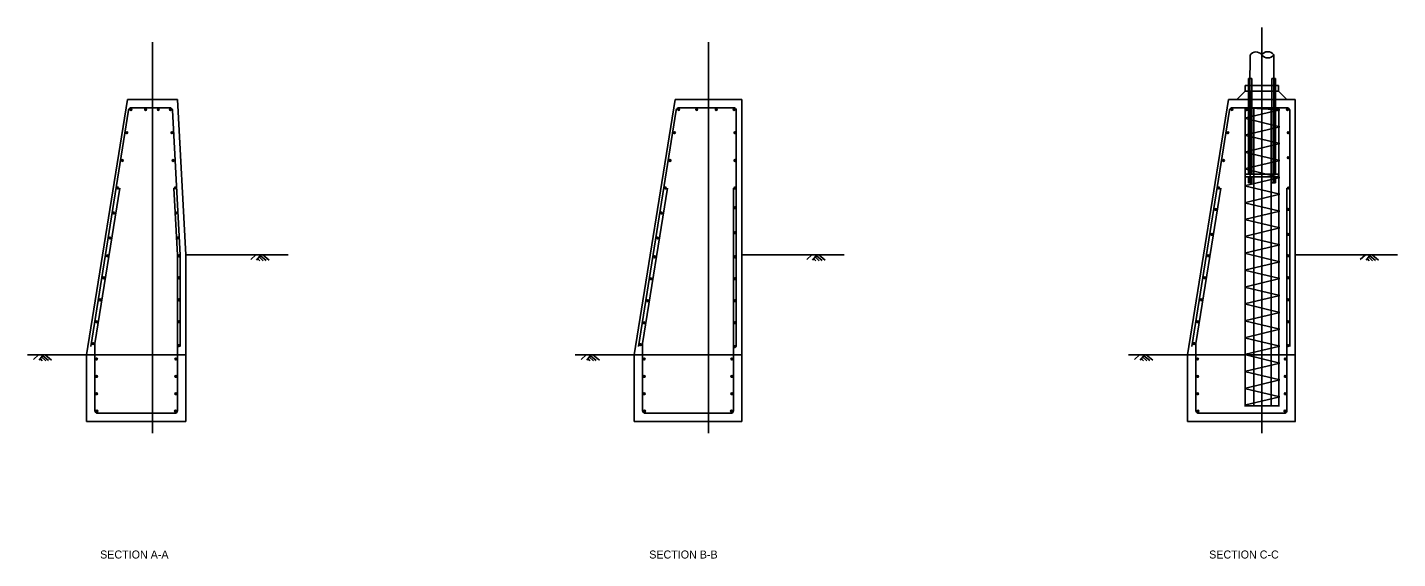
# Model space of a CAD drawing. Extents: x -1473.9 to -1396.7, y 508.3 to 524.3.
# Drawn here: x -1473.85 to -1432.77, y 508.33 to 524.26 of the extents above; entities that cross this region are included whole.
import ezdxf

# ---------------------------------------------------------------- set-up
doc = ezdxf.new("R2010")
doc.units = 0
for name, color, linetype in [('str_Center-Line-A', 7, 'Continuous'), ('str_Concrete-A', 7, 'Continuous'), ('str_Grades-Finish-Grade-A', 7, 'Continuous'), ('str_Reinforcement-A', 7, 'Continuous'), ('str_Reinforcement-E', 7, 'Continuous'), ('str_Reinforcement-K', 7, 'Continuous'), ('str_Text-A', 7, 'Continuous')]:
    doc.layers.add(name, color=color, linetype=linetype)

msp = doc.modelspace()

# ---------------------------------------------------------------- linework, layer by layer
at = {"layer": 'str_Center-Line-A'}
for p, q in [((-1436.838, 512.086), (-1436.838, 524.261)), ((-1470.103, 512.089), (-1470.103, 523.814)), ((-1453.432, 512.089), (-1453.432, 523.814)), ((-1437.194, 522.352), (-1437.194, 519.602)), ((-1436.487, 522.352), (-1436.487, 519.602))]:
    msp.add_line(p, q, dxfattribs=at)
at = {"layer": 'str_Concrete-A'}
for p, q in [((-1437.341, 522.352), (-1437.591, 522.102)), ((-1436.341, 522.352), (-1436.091, 522.102)), ((-1472.08, 514.436), (-1470.853, 522.102)), ((-1469.353, 522.102), (-1470.853, 522.102)), ((-1469.103, 517.436), (-1469.353, 522.102)), ((-1455.659, 514.436), (-1454.432, 522.102)), ((-1452.432, 522.102), (-1454.432, 522.102)), ((-1452.432, 522.102), (-1452.432, 517.436)), ((-1439.067, 514.436), (-1437.841, 522.102)), ((-1435.841, 522.102), (-1437.841, 522.102)), ((-1435.841, 522.102), (-1435.841, 517.436)), ((-1469.103, 517.436), (-1469.103, 514.439)), ((-1452.432, 517.436), (-1452.432, 514.439)), ((-1435.841, 517.436), (-1435.841, 514.439)), ((-1472.08, 512.436), (-1472.08, 514.436)), ((-1469.103, 512.439), (-1469.103, 514.439)), ((-1455.659, 512.436), (-1455.659, 514.436)), ((-1452.432, 512.439), (-1452.432, 514.439)), ((-1439.067, 512.436), (-1439.067, 514.436)), ((-1435.841, 512.439), (-1435.841, 514.439)), ((-1472.08, 512.436), (-1469.103, 512.436)), ((-1455.659, 512.436), (-1452.43, 512.436)), ((-1439.067, 512.436), (-1435.838, 512.436))]:
    msp.add_line(p, q, dxfattribs=at)
at = {"layer": 'str_Grades-Finish-Grade-A'}
for p, q in [((-1469.103, 517.436), (-1466.035, 517.436)), ((-1467.001, 517.436), (-1467.153, 517.301)), ((-1467.153, 517.436), (-1466.086, 517.436)), ((-1466.856, 517.435), (-1466.982, 517.276)), ((-1466.942, 517.321), (-1466.887, 517.254)), ((-1466.9, 517.367), (-1466.783, 517.26)), ((-1466.869, 517.411), (-1466.697, 517.27)), ((-1466.798, 517.435), (-1466.606, 517.276)), ((-1452.432, 517.436), (-1449.364, 517.436)), ((-1450.33, 517.436), (-1450.482, 517.301)), ((-1450.482, 517.436), (-1449.415, 517.436)), ((-1450.185, 517.435), (-1450.311, 517.276)), ((-1450.271, 517.321), (-1450.216, 517.254)), ((-1450.229, 517.367), (-1450.112, 517.26)), ((-1450.198, 517.411), (-1450.026, 517.27)), ((-1450.127, 517.435), (-1449.935, 517.276)), ((-1435.841, 517.436), (-1432.772, 517.436)), ((-1433.738, 517.436), (-1433.89, 517.301)), ((-1433.89, 517.436), (-1432.823, 517.436)), ((-1433.594, 517.435), (-1433.719, 517.276)), ((-1433.679, 517.321), (-1433.624, 517.254)), ((-1433.638, 517.367), (-1433.52, 517.26)), ((-1433.606, 517.411), (-1433.434, 517.27)), ((-1433.535, 517.435), (-1433.343, 517.276)), ((-1469.103, 514.436), (-1473.854, 514.436)), ((-1473.522, 514.436), (-1473.674, 514.301)), ((-1473.674, 514.436), (-1472.607, 514.436)), ((-1473.377, 514.435), (-1473.503, 514.276)), ((-1473.421, 514.367), (-1473.304, 514.26)), ((-1473.39, 514.411), (-1473.218, 514.27)), ((-1473.319, 514.435), (-1473.127, 514.276)), ((-1452.432, 514.436), (-1457.433, 514.436)), ((-1457.1, 514.436), (-1457.253, 514.301)), ((-1457.253, 514.436), (-1456.186, 514.436)), ((-1456.956, 514.435), (-1457.082, 514.276)), ((-1457, 514.367), (-1456.883, 514.26)), ((-1456.969, 514.411), (-1456.797, 514.27)), ((-1456.898, 514.435), (-1456.706, 514.276)), ((-1435.841, 514.436), (-1440.842, 514.436)), ((-1440.509, 514.436), (-1440.661, 514.301)), ((-1440.661, 514.436), (-1439.594, 514.436)), ((-1440.365, 514.435), (-1440.49, 514.276)), ((-1440.409, 514.367), (-1440.291, 514.26)), ((-1440.377, 514.411), (-1440.205, 514.27)), ((-1440.306, 514.435), (-1440.114, 514.276)), ((-1473.463, 514.321), (-1473.408, 514.254)), ((-1457.042, 514.321), (-1456.987, 514.254)), ((-1440.45, 514.321), (-1440.395, 514.254))]:
    msp.add_line(p, q, dxfattribs=at)
at = {"layer": 'str_Reinforcement-A'}
for centre, radius in [((-1470.75, 521.797), 0.0261), ((-1470.75, 521.797), 0.0194), ((-1470.75, 521.797), 0.00971), ((-1470.311, 521.797), 0.0261), ((-1470.311, 521.797), 0.0194), ((-1470.311, 521.797), 0.00971), ((-1469.927, 521.797), 0.0261), ((-1469.927, 521.797), 0.0194), ((-1469.927, 521.797), 0.00971), ((-1469.565, 521.797), 0.0261), ((-1469.565, 521.797), 0.0194), ((-1469.565, 521.797), 0.00971), ((-1454.329, 521.797), 0.0261), ((-1454.329, 521.797), 0.0194), ((-1454.329, 521.797), 0.00971), ((-1453.789, 521.797), 0.0261), ((-1453.789, 521.797), 0.0194), ((-1453.789, 521.797), 0.00971), ((-1453.201, 521.797), 0.0261), ((-1453.201, 521.797), 0.0194), ((-1453.201, 521.797), 0.00971), ((-1452.664, 521.797), 0.0261), ((-1452.664, 521.797), 0.0194), ((-1452.664, 521.797), 0.00971), ((-1437.737, 521.797), 0.0261), ((-1437.737, 521.797), 0.0194), ((-1437.737, 521.797), 0.00971), ((-1437.299, 521.797), 0.0261), ((-1437.299, 521.797), 0.0194), ((-1437.299, 521.797), 0.00971), ((-1436.385, 521.797), 0.0261), ((-1436.385, 521.797), 0.0194), ((-1436.385, 521.797), 0.00971), ((-1436.072, 521.797), 0.0261), ((-1436.072, 521.797), 0.0194), ((-1436.072, 521.797), 0.00971), ((-1470.873, 521.102), 0.0261), ((-1470.873, 521.102), 0.0194), ((-1470.873, 521.102), 0.00971), ((-1469.522, 521.102), 0.0261), ((-1469.522, 521.102), 0.0194), ((-1469.522, 521.102), 0.00971), ((-1454.452, 521.102), 0.0261), ((-1454.452, 521.102), 0.0194), ((-1454.452, 521.102), 0.00971), ((-1452.642, 521.102), 0.0261), ((-1452.642, 521.102), 0.0194), ((-1452.642, 521.102), 0.00971), ((-1437.86, 521.102), 0.0261), ((-1437.86, 521.102), 0.0194), ((-1437.86, 521.102), 0.00971), ((-1436.05, 521.102), 0.0261), ((-1436.05, 521.102), 0.0194), ((-1436.05, 521.102), 0.00971), ((-1471.008, 520.269), 0.0261), ((-1471.008, 520.269), 0.0194), ((-1471.008, 520.269), 0.00971), ((-1469.484, 520.269), 0.0261), ((-1469.484, 520.269), 0.0194), ((-1469.484, 520.269), 0.00971), ((-1454.584, 520.269), 0.0261), ((-1454.584, 520.269), 0.0194), ((-1454.584, 520.269), 0.00971), ((-1452.642, 520.269), 0.0261), ((-1452.642, 520.269), 0.0194), ((-1452.642, 520.269), 0.00971), ((-1437.993, 520.269), 0.0261), ((-1437.993, 520.269), 0.0194), ((-1437.993, 520.269), 0.00971), ((-1436.05, 520.352), 0.0261), ((-1436.05, 520.352), 0.0194), ((-1436.05, 520.352), 0.00971), ((-1471.145, 519.444), 0.0261), ((-1471.145, 519.444), 0.0194), ((-1471.145, 519.444), 0.00971), ((-1469.42, 519.445), 0.0261), ((-1469.42, 519.445), 0.0194), ((-1469.42, 519.445), 0.00971), ((-1454.724, 519.444), 0.0261), ((-1454.724, 519.444), 0.0194), ((-1454.724, 519.444), 0.00971), ((-1452.64, 519.444), 0.0261), ((-1452.64, 519.444), 0.0194), ((-1452.64, 519.444), 0.00971), ((-1438.132, 519.444), 0.0261), ((-1438.132, 519.444), 0.0194), ((-1438.132, 519.444), 0.00971), ((-1436.049, 519.444), 0.0261), ((-1436.049, 519.444), 0.0194), ((-1436.049, 519.444), 0.00971), ((-1452.642, 518.852), 0.0261), ((-1452.642, 518.852), 0.0194), ((-1471.266, 518.694), 0.0261), ((-1471.266, 518.694), 0.0194), ((-1471.266, 518.694), 0.00971), ((-1469.38, 518.694), 0.0261), ((-1469.38, 518.694), 0.0194), ((-1469.38, 518.694), 0.00971), ((-1454.845, 518.694), 0.0261), ((-1454.845, 518.694), 0.0194), ((-1454.845, 518.694), 0.00971), ((-1452.642, 518.852), 0.00971), ((-1438.227, 518.8), 0.0261), ((-1438.227, 518.8), 0.0194), ((-1438.227, 518.8), 0.00971), ((-1436.05, 518.8), 0.0261), ((-1436.05, 518.8), 0.0194), ((-1436.05, 518.8), 0.00971), ((-1452.642, 518.102), 0.0261), ((-1452.642, 518.102), 0.0194), ((-1452.642, 518.102), 0.00971), ((-1438.341, 518.05), 0.0261), ((-1438.341, 518.05), 0.0194), ((-1438.341, 518.05), 0.00971), ((-1436.05, 518.05), 0.0261), ((-1436.05, 518.05), 0.0194), ((-1436.05, 518.05), 0.00971), ((-1471.379, 517.944), 0.0261), ((-1471.379, 517.944), 0.0194), ((-1471.379, 517.944), 0.00971), ((-1469.347, 517.944), 0.0261), ((-1469.347, 517.944), 0.0194), ((-1469.347, 517.944), 0.00971), ((-1454.958, 517.944), 0.0261), ((-1454.958, 517.944), 0.0194), ((-1454.958, 517.944), 0.00971), ((-1471.459, 517.409), 0.0261), ((-1471.459, 517.409), 0.0194), ((-1471.459, 517.409), 0.00971), ((-1469.313, 517.409), 0.0261), ((-1469.313, 517.409), 0.0194), ((-1469.313, 517.409), 0.00971), ((-1455.05, 517.379), 0.0261), ((-1455.05, 517.379), 0.0194), ((-1455.05, 517.379), 0.00971), ((-1452.642, 517.379), 0.0261), ((-1452.642, 517.379), 0.0194), ((-1452.642, 517.379), 0.00971), ((-1438.449, 517.41), 0.0261), ((-1438.449, 517.41), 0.0194), ((-1438.449, 517.41), 0.00971), ((-1436.05, 517.41), 0.0261), ((-1436.05, 517.41), 0.0194), ((-1436.05, 517.41), 0.00971), ((-1471.565, 516.749), 0.0261), ((-1471.565, 516.749), 0.0194), ((-1471.565, 516.749), 0.00971), ((-1469.313, 516.749), 0.0261), ((-1469.313, 516.749), 0.0194), ((-1469.313, 516.749), 0.00971), ((-1455.156, 516.72), 0.0261), ((-1455.156, 516.72), 0.0194), ((-1455.156, 516.72), 0.00971), ((-1452.642, 516.72), 0.0261), ((-1452.642, 516.72), 0.0194), ((-1452.642, 516.72), 0.00971), ((-1438.555, 516.751), 0.0261), ((-1438.555, 516.751), 0.0194), ((-1438.555, 516.751), 0.00971), ((-1436.05, 516.751), 0.0261), ((-1436.05, 516.751), 0.0194), ((-1436.05, 516.751), 0.00971), ((-1471.67, 516.089), 0.0261), ((-1471.67, 516.089), 0.0194), ((-1471.67, 516.089), 0.00971), ((-1469.313, 516.089), 0.0261), ((-1469.313, 516.089), 0.0194), ((-1469.313, 516.089), 0.00971), ((-1455.261, 516.06), 0.0261), ((-1455.261, 516.06), 0.0194), ((-1455.261, 516.06), 0.00971), ((-1452.642, 516.06), 0.0261), ((-1452.642, 516.06), 0.0194), ((-1452.642, 516.06), 0.00971), ((-1438.66, 516.091), 0.0261), ((-1438.66, 516.091), 0.0194), ((-1438.66, 516.091), 0.00971), ((-1436.05, 516.091), 0.0261), ((-1436.05, 516.091), 0.0194), ((-1436.05, 516.091), 0.00971), ((-1471.776, 515.43), 0.0261), ((-1471.776, 515.43), 0.0194), ((-1471.776, 515.43), 0.00971), ((-1469.313, 515.43), 0.0261), ((-1469.313, 515.43), 0.0194), ((-1469.313, 515.43), 0.00971), ((-1455.367, 515.401), 0.0261), ((-1455.367, 515.401), 0.0194), ((-1455.367, 515.401), 0.00971), ((-1452.642, 515.401), 0.0261), ((-1452.642, 515.401), 0.0194), ((-1452.642, 515.401), 0.00971), ((-1438.766, 515.432), 0.0261), ((-1438.766, 515.432), 0.0194), ((-1438.766, 515.432), 0.00971), ((-1436.05, 515.432), 0.0261), ((-1436.05, 515.432), 0.0194), ((-1436.05, 515.432), 0.00971), ((-1471.881, 514.775), 0.0261), ((-1471.881, 514.775), 0.0194), ((-1471.881, 514.775), 0.00971), ((-1455.472, 514.746), 0.0261), ((-1455.472, 514.746), 0.0194), ((-1438.87, 514.777), 0.0261), ((-1438.87, 514.777), 0.0194), ((-1438.87, 514.777), 0.00971), ((-1469.313, 514.714), 0.0261), ((-1469.313, 514.714), 0.0194), ((-1469.313, 514.714), 0.00971), ((-1455.472, 514.746), 0.00971), ((-1452.642, 514.684), 0.0261), ((-1452.642, 514.684), 0.0194), ((-1452.642, 514.684), 0.00971), ((-1436.05, 514.715), 0.0261), ((-1436.05, 514.715), 0.0194), ((-1436.05, 514.715), 0.00971), ((-1471.78, 514.313), 0.0261), ((-1471.78, 514.313), 0.0194), ((-1471.78, 514.313), 0.00971), ((-1469.404, 514.313), 0.0261), ((-1469.404, 514.313), 0.0194), ((-1469.404, 514.313), 0.00971), ((-1455.359, 514.313), 0.0261), ((-1455.359, 514.313), 0.0194), ((-1455.359, 514.313), 0.00971), ((-1452.733, 514.313), 0.0261), ((-1452.733, 514.313), 0.0194), ((-1452.733, 514.313), 0.00971), ((-1438.767, 514.313), 0.0261), ((-1438.767, 514.313), 0.0194), ((-1438.767, 514.313), 0.00971), ((-1436.141, 514.313), 0.0261), ((-1436.141, 514.313), 0.0194), ((-1436.141, 514.313), 0.00971), ((-1471.78, 513.792), 0.0261), ((-1471.78, 513.792), 0.0194), ((-1471.78, 513.792), 0.00971), ((-1469.404, 513.792), 0.0261), ((-1469.404, 513.792), 0.0194), ((-1469.404, 513.792), 0.00971), ((-1455.359, 513.792), 0.0261), ((-1455.359, 513.792), 0.0194), ((-1455.359, 513.792), 0.00971), ((-1452.733, 513.792), 0.0261), ((-1452.733, 513.792), 0.0194), ((-1452.733, 513.792), 0.00971), ((-1438.767, 513.792), 0.0261), ((-1438.767, 513.792), 0.0194), ((-1438.767, 513.792), 0.00971), ((-1436.141, 513.792), 0.0261), ((-1436.141, 513.792), 0.0194), ((-1436.141, 513.792), 0.00971), ((-1471.78, 513.271), 0.0261), ((-1471.78, 513.271), 0.0194), ((-1471.78, 513.271), 0.00971), ((-1469.404, 513.271), 0.0261), ((-1469.404, 513.271), 0.0194), ((-1469.404, 513.271), 0.00971), ((-1455.359, 513.271), 0.0261), ((-1455.359, 513.271), 0.0194), ((-1455.359, 513.271), 0.00971), ((-1452.733, 513.271), 0.0261), ((-1452.733, 513.271), 0.0194), ((-1452.733, 513.271), 0.00971), ((-1438.767, 513.271), 0.0261), ((-1438.767, 513.271), 0.0194), ((-1438.767, 513.271), 0.00971), ((-1436.141, 513.271), 0.0261), ((-1436.141, 513.271), 0.0194), ((-1436.141, 513.271), 0.00971), ((-1471.77, 512.752), 0.0261), ((-1471.77, 512.752), 0.0194), ((-1471.77, 512.752), 0.00971), ((-1469.414, 512.752), 0.0261), ((-1469.414, 512.752), 0.0194), ((-1469.414, 512.752), 0.00971), ((-1455.349, 512.752), 0.0261), ((-1455.349, 512.752), 0.0194), ((-1455.349, 512.752), 0.00971), ((-1452.743, 512.752), 0.0261), ((-1452.743, 512.752), 0.0194), ((-1452.743, 512.752), 0.00971), ((-1438.757, 512.752), 0.0261), ((-1438.757, 512.752), 0.0194), ((-1438.757, 512.752), 0.00971), ((-1436.151, 512.752), 0.0261), ((-1436.151, 512.752), 0.0194), ((-1436.151, 512.752), 0.00971)]:
    msp.add_circle(centre, radius, dxfattribs=at)
at = {"layer": 'str_Reinforcement-E'}
for p, q in [((-1471.956, 514.686), (-1470.82, 521.782)), ((-1470.738, 521.852), (-1469.586, 521.852)), ((-1470.358, 521.852), (-1469.842, 521.852)), ((-1469.503, 521.774), (-1469.27, 517.431)), ((-1455.534, 514.686), (-1454.399, 521.782)), ((-1454.317, 521.852), (-1452.682, 521.852)), ((-1453.937, 521.852), (-1452.921, 521.852)), ((-1452.599, 521.769), (-1452.599, 514.686)), ((-1438.943, 514.686), (-1437.808, 521.782)), ((-1437.725, 521.852), (-1436.091, 521.852)), ((-1436.303, 521.789), (-1437.358, 521.536)), ((-1437.346, 512.913), (-1437.346, 521.852)), ((-1437.346, 521.852), (-1436.303, 521.789)), ((-1437.346, 521.852), (-1436.33, 521.852)), ((-1437.086, 512.913), (-1437.086, 521.852)), ((-1436.841, 512.913), (-1436.841, 521.852)), ((-1436.565, 512.913), (-1436.565, 521.852)), ((-1436.33, 512.913), (-1436.33, 521.852)), ((-1436.007, 521.769), (-1436.007, 514.686)), ((-1437.358, 521.536), (-1436.303, 521.282)), ((-1436.303, 521.282), (-1437.358, 521.029)), ((-1437.358, 521.029), (-1436.303, 520.776)), ((-1436.303, 520.776), (-1437.358, 520.523)), ((-1437.358, 520.523), (-1436.303, 520.269)), ((-1436.303, 520.269), (-1437.358, 520.016)), ((-1437.358, 520.016), (-1436.303, 519.763)), ((-1436.303, 519.763), (-1437.358, 519.51)), ((-1471.83, 514.774), (-1471.084, 519.436)), ((-1469.353, 517.429), (-1469.461, 519.436)), ((-1455.409, 514.774), (-1454.663, 519.436)), ((-1452.682, 519.436), (-1452.682, 512.769)), ((-1438.817, 514.774), (-1438.072, 519.436)), ((-1437.358, 519.51), (-1436.303, 519.257)), ((-1436.091, 519.436), (-1436.091, 512.769)), ((-1436.303, 519.257), (-1437.358, 519.003)), ((-1437.358, 519.003), (-1436.303, 518.75)), ((-1436.303, 518.75), (-1437.358, 518.497)), ((-1437.358, 518.497), (-1436.303, 518.244)), ((-1436.303, 518.244), (-1437.358, 517.991)), ((-1437.358, 517.991), (-1436.303, 517.737)), ((-1436.303, 517.737), (-1437.358, 517.484)), ((-1469.353, 517.429), (-1469.353, 512.769)), ((-1469.27, 517.431), (-1469.27, 514.686)), ((-1437.358, 517.484), (-1436.303, 517.231)), ((-1436.303, 517.231), (-1437.358, 516.978)), ((-1437.358, 516.978), (-1436.303, 516.725)), ((-1436.303, 516.725), (-1437.358, 516.471)), ((-1437.358, 516.471), (-1436.303, 516.218)), ((-1436.303, 516.218), (-1437.358, 515.965)), ((-1437.358, 515.965), (-1436.303, 515.712)), ((-1436.303, 515.712), (-1437.358, 515.458)), ((-1437.358, 515.458), (-1436.303, 515.205)), ((-1436.303, 515.205), (-1437.358, 514.952)), ((-1471.83, 514.774), (-1471.83, 512.769)), ((-1455.409, 514.774), (-1455.409, 512.769)), ((-1438.817, 514.774), (-1438.817, 512.769)), ((-1437.358, 514.952), (-1436.303, 514.699)), ((-1436.303, 514.699), (-1437.358, 514.446)), ((-1437.358, 514.446), (-1436.303, 514.192)), ((-1436.303, 514.192), (-1437.358, 513.939)), ((-1437.358, 513.939), (-1436.303, 513.686)), ((-1436.303, 513.686), (-1437.358, 513.433)), ((-1437.358, 513.433), (-1436.303, 513.18)), ((-1436.303, 513.18), (-1437.358, 512.926)), ((-1437.366, 512.913), (-1436.313, 512.913)), ((-1471.747, 512.686), (-1469.437, 512.686)), ((-1455.326, 512.686), (-1452.766, 512.686)), ((-1438.734, 512.686), (-1436.174, 512.686))]:
    msp.add_line(p, q, dxfattribs=at)
for centre, start, end in [((-1470.738, 521.769), 90, 170.9097), ((-1469.586, 521.769), 3.0669, 90), ((-1454.317, 521.769), 90, 170.9097), ((-1452.682, 521.769), 0, 90), ((-1437.725, 521.769), 90, 170.9097), ((-1436.091, 521.769), 0, 90), ((-1471.747, 512.769), 180, 270), ((-1469.437, 512.769), 270, 360), ((-1455.326, 512.769), 180, 270), ((-1452.766, 512.769), 270, 360), ((-1438.734, 512.769), 180, 270), ((-1436.174, 512.769), 270, 0)]:
    msp.add_arc(centre, 0.0833, start, end, dxfattribs=at)
at = {"layer": 'str_Reinforcement-K'}
for p, q in [((-1437.2, 522.519), (-1437.195, 523.428)), ((-1436.481, 522.519), (-1436.487, 523.443)), ((-1437.246, 522.727), (-1437.142, 522.727)), ((-1437.246, 522.727), (-1437.246, 519.854)), ((-1437.142, 522.727), (-1437.142, 519.854)), ((-1436.539, 522.727), (-1436.435, 522.727)), ((-1436.539, 522.727), (-1436.539, 519.854)), ((-1436.435, 522.727), (-1436.435, 519.854)), ((-1437.341, 522.519), (-1436.341, 522.519)), ((-1437.341, 522.519), (-1437.341, 522.352)), ((-1437.341, 522.352), (-1436.341, 522.352)), ((-1437.2, 522.519), (-1437.2, 522.352)), ((-1436.841, 522.519), (-1436.841, 522.352)), ((-1436.481, 522.519), (-1436.481, 522.352)), ((-1436.341, 522.519), (-1436.341, 522.352)), ((-1436.341, 519.854), (-1437.341, 519.854)), ((-1437.341, 519.854), (-1437.341, 519.774)), ((-1437.341, 519.854), (-1437.341, 519.774)), ((-1437.341, 519.774), (-1436.341, 519.774)), ((-1437.246, 519.774), (-1437.246, 519.602)), ((-1437.142, 519.774), (-1437.142, 519.602)), ((-1436.539, 519.774), (-1436.539, 519.602)), ((-1436.435, 519.774), (-1436.435, 519.602)), ((-1436.341, 519.774), (-1436.341, 519.854)), ((-1437.246, 519.602), (-1437.142, 519.602)), ((-1436.539, 519.602), (-1436.435, 519.602))]:
    msp.add_line(p, q, dxfattribs=at)
for centre, start, end in [((-1437.016, 523.313), 34.8052, 147.198), ((-1436.661, 523.32), 35.1558, 147.5486), ((-1436.667, 523.557), 215.1558, 327.5486)]:
    msp.add_arc(centre, 0.213, start, end, dxfattribs=at)

# ---------------------------------------------------------------- texts
at = {"layer": 'str_Text-A'}
for s, p in [('SECTION A-A', (-1471.673, 508.329)), ('SECTION B-B', (-1455.21, 508.329)), ('SECTION C-C', (-1438.421, 508.329))]:
    msp.add_text(s, height=0.24, dxfattribs=at).set_placement(p)

doc.saveas('drawing.dxf')
